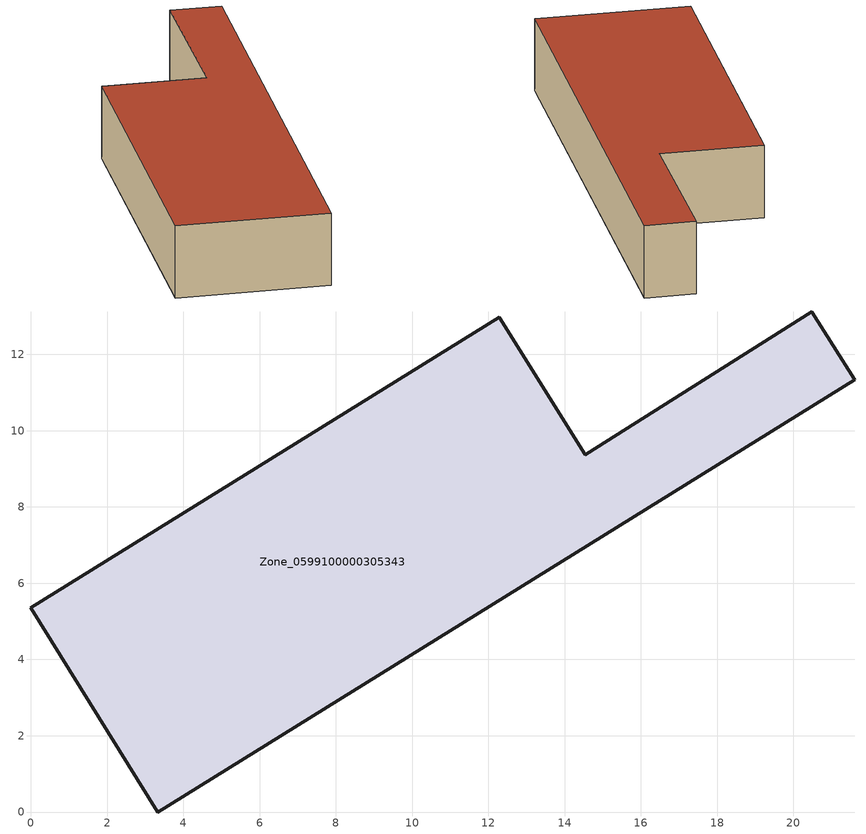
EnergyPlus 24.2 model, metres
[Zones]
Zone_0599100000305343
 floor ground (C_G): 3.33,0 0,5.36 12.28,12.98 14.53,9.36 20.48,13.11 21.6,11.33 z0
 wall outside (C_F): 3.33,0 21.6,11.33 20.48,13.11 14.53,9.36 12.28,12.98 0,5.36 3.33,0 z0:3.12
 roof outside (C_R): 0,5.36 3.33,0 21.6,11.33 20.48,13.11 14.53,9.36 12.28,12.98 z3.12
[BUILDING]
Pand.0599100000305343: North Axis=0; Terrain=City; Loads Convergence Tolerance Value=0.04; Temperature Convergence Tolerance Value=0.4; Solar Distribution=FullExterior; Maximum Number of Warmup Days=25; Minimum Number of Warmup Days=1
[Site:Location]
Rotterdam.The.Hague.AP_ZH_NLD Design_Conditions: Latitude=51.96; Longitude=4.45; Time Zone=1; Elevation=-4.5
[SITE:GROUNDTEMPERATURE:BUILDINGSURFACE]
18, 18, 18, 18, 18, 18, 18, 18, 18, 18, 18, 18
[MATERIAL] Thermal Absorptance=0.9; Solar Absorptance=0.7; Visible Absorptance=0.7
Name | Roughness | Thickness | Conductivity | Density | Specific Heat
G.TI.1946 | MediumSmooth | 0.15 | 1 | 540 | 1210
F.TI.1946 | Rough | 0.3 | 0.857143 | 1920 | 840
R.TI.1946 | MediumRough | 0.2 | 0.1 | 1500 | 1000
[CONSTRUCTION]
C_G: G.TI.1946
C_F: F.TI.1946
C_R: R.TI.1946
[ZONE]
Zone_0599100000305343: Type=1; Multiplier=1; Ceiling Height=Autocalculate; Volume=Autocalculate; Floor Area=autocalculate; Part of Total Floor Area=Yes
[ZONEINFILTRATION:DESIGNFLOWRATE]
Infil_Zone_0599100000305343: Zone or ZoneList or Space or SpaceList=Zone_0599100000305343; Schedule=AlwaysOn; Design Flow Rate Calculation Method=Flow/Area; Flow Rate per Floor Area=0.003; Constant Term Coefficient=1; Temperature Term Coefficient=0; Velocity Term Coefficient=0; Velocity Squared Term Coefficient=0
[HVACTEMPLATE:ZONE:IDEALLOADSAIRSYSTEM]
Zone_0599100000305343: Maximum Heating Supply Air Temperature=50; Minimum Cooling Supply Air Temperature=13; Maximum Heating Supply Air Humidity Ratio=0.0156; Minimum Cooling Supply Air Humidity Ratio=0.0077; Heating Limit=NoLimit; Cooling Limit=NoLimit; Dehumidification Control Type=ConstantSensibleHeatRatio; Cooling Sensible Heat Ratio=0.7; Dehumidification Setpoint=60; Humidification Control Type=None; Humidification Setpoint=30; Outdoor Air Method=None; Outdoor Air Flow Rate per Person=0.00944; Outdoor Air Flow Rate per Zone Floor Area=0; Outdoor Air Flow Rate per Zone=0; Demand Controlled Ventilation Type=None; Outdoor Air Economizer Type=NoEconomizer; Heat Recovery Type=None; Sensible Heat Recovery Effectiveness=0.7; Latent Heat Recovery Effectiveness=0.65
[ZONECONTROL:THERMOSTAT]
ThermostatControl_Zone_0599100000305343: Zone or ZoneList=Zone_0599100000305343; Control Type Schedule=DualSetpointControlType; Control 1=Thermostat_Zone_0599100000305343; Temperature Difference Between Cutout And Setpoint=0
[THERMOSTATSETPOINT:DUALSETPOINT]
Thermostat_Zone_0599100000305343: Heating Setpoint Temperature Schedule=HeatingSetpoint_Zone_0599100000305343; Cooling Setpoint Temperature Schedule=CoolingSetpoint_Zone_0599100000305343
[SCHEDULE:COMPACT]
HeatingSetpoint_Zone_0599100000305343: Through: 12/31, For: AllDays, Until: 24:00, 21
CoolingSetpoint_Zone_0599100000305343: Through: 12/31, For: AllDays, Until: 24:00, 24
DualSetpointControlType: Through: 12/31, For: AllDays, Until: 24:00, 4
AlwaysOn: Through: 12/31, For: AllDays, Until: 24:00, 1
